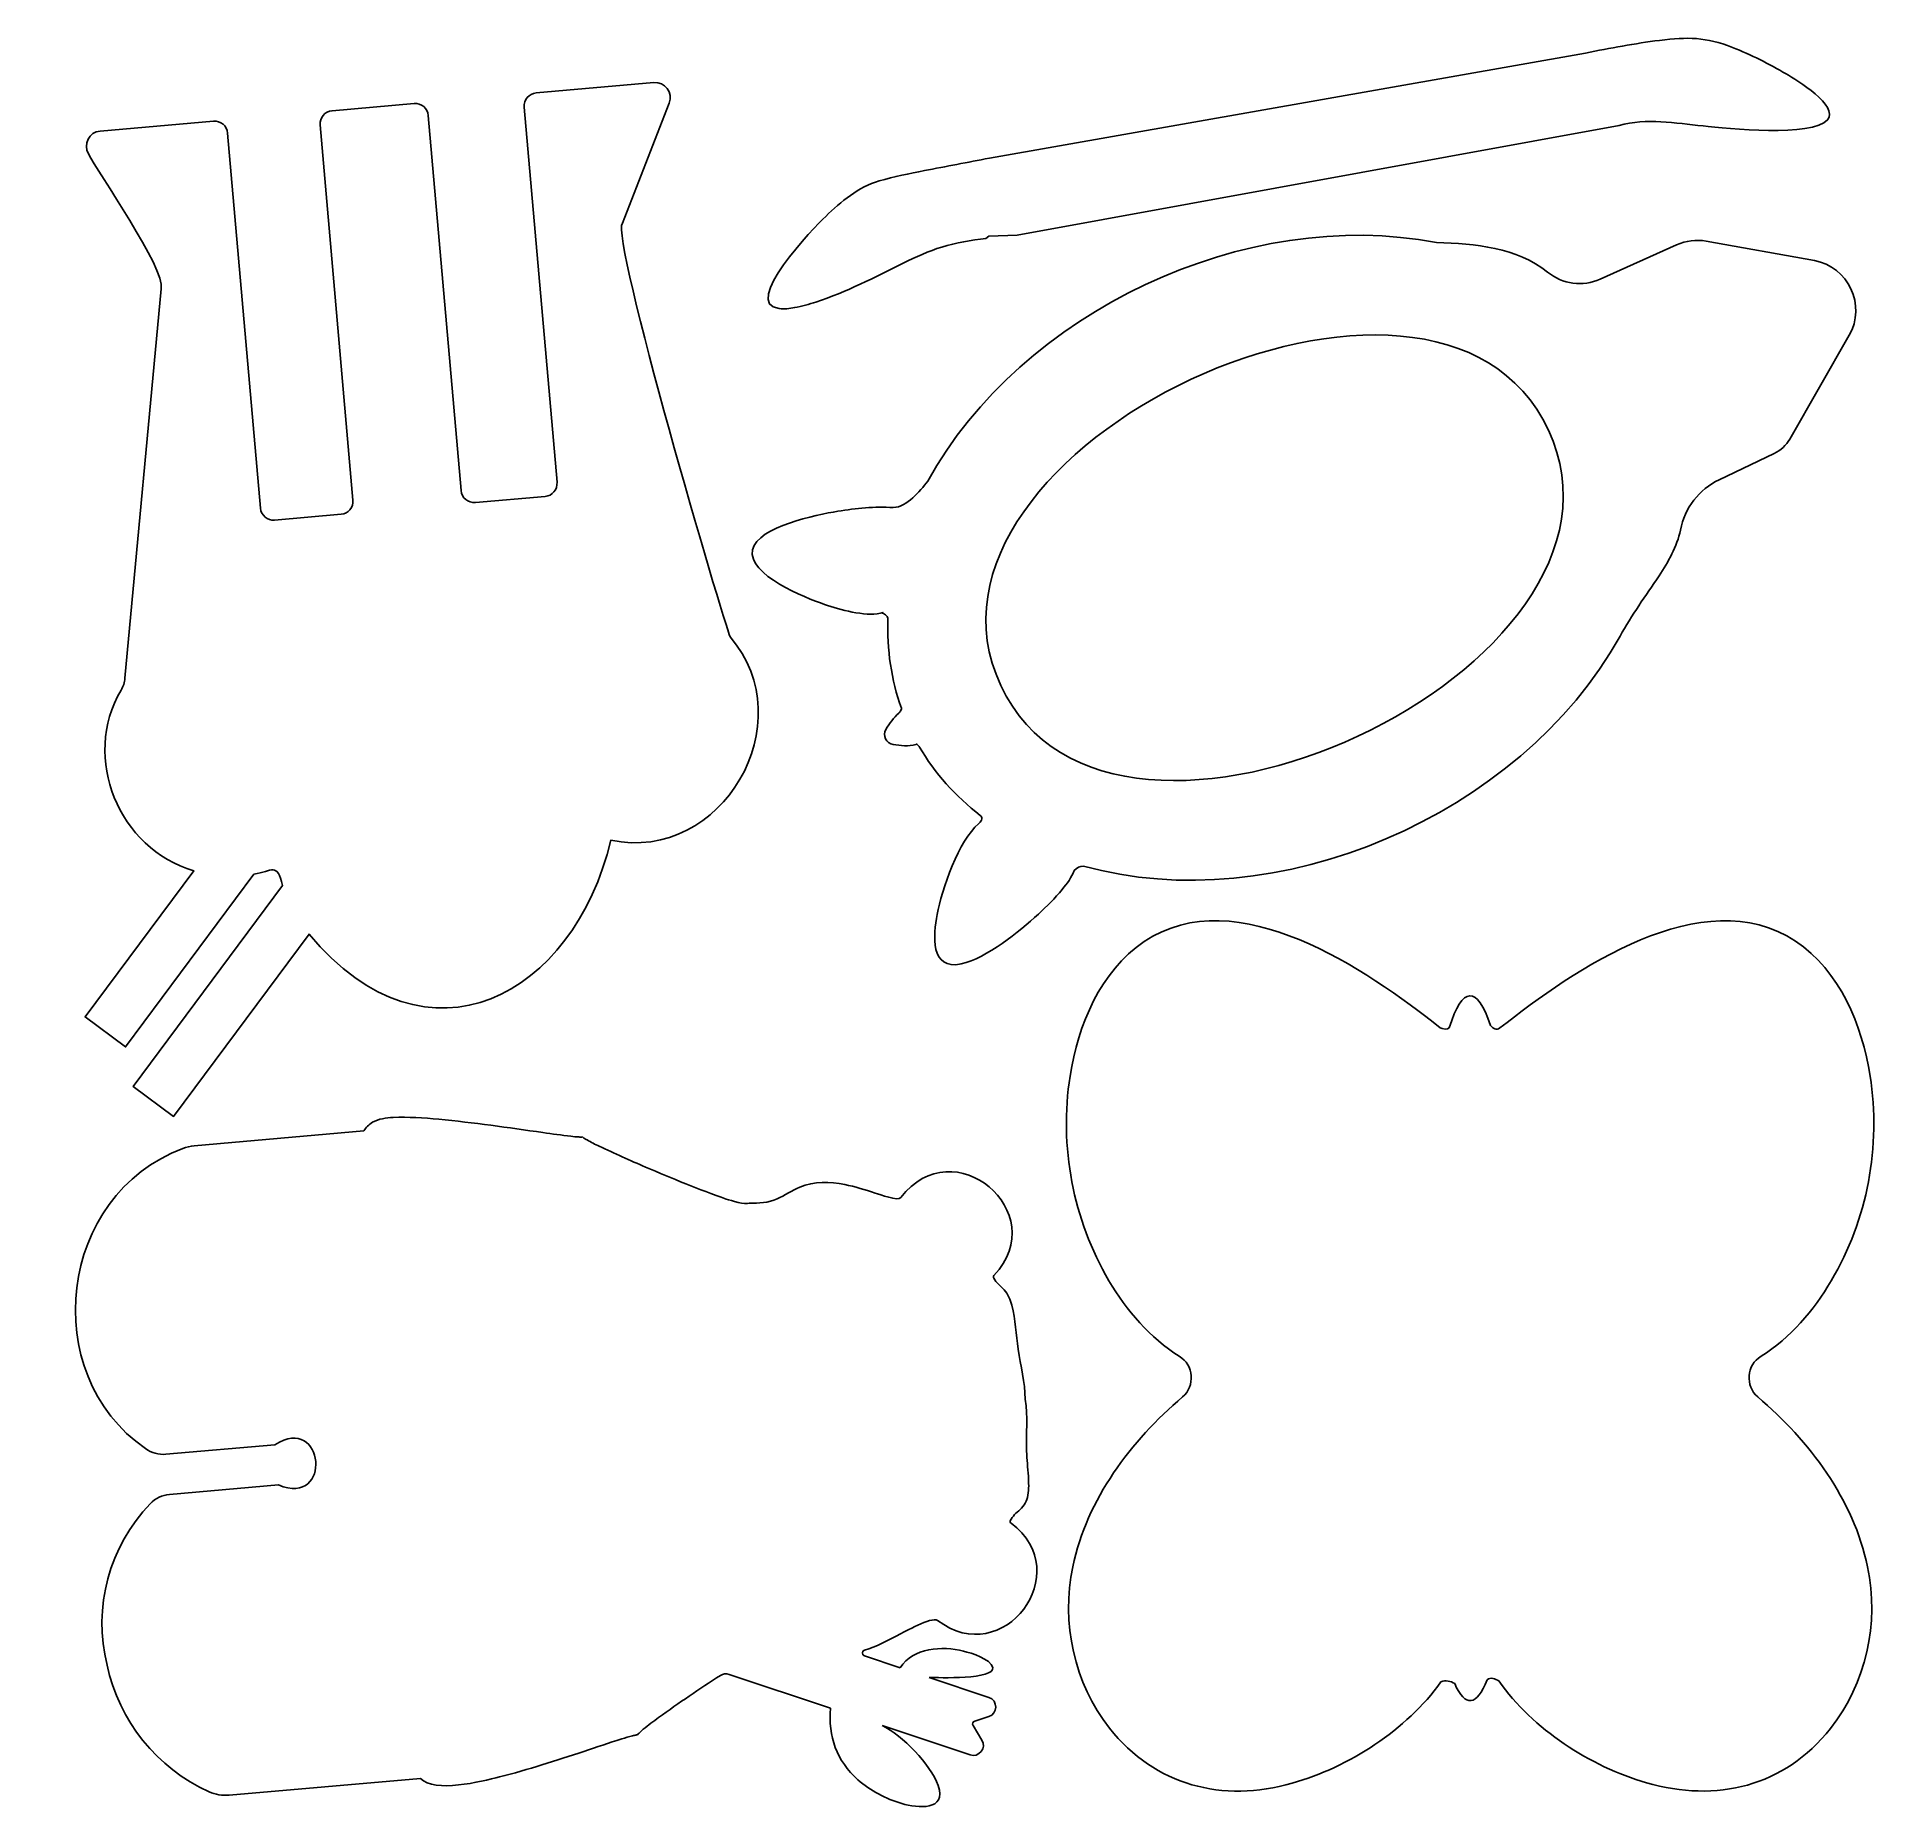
# Model space of a CAD drawing. Header units: millimetres. Extents: x 132 to 315, y 62 to 238.
import ezdxf

# ---------------------------------------------------------------- set-up
doc = ezdxf.new("R2010")
doc.units = ezdxf.units.MM
doc.header["$MEASUREMENT"] = 0
doc.layers.get('0').update_dxf_attribs({"lineweight": 0})

msp = doc.modelspace()

# ---------------------------------------------------------------- linework, layer by layer
at = {"color": 18, "lineweight": 25, "true_color": 0x000000}
for p, q in [((285.88, 236.46), (226.68, 226.02)), ((229.45, 218.38), (289.21, 229.27)), ((226.34, 218.04), (226.64, 218.28)), ((226.64, 218.28), (229.45, 218.38)), ((294.91, 217.42), (287.34, 214.01)), ((308.6, 215.85), (297.85, 217.78)), ((306.15, 198.13), (312.05, 208.44)), ((299.15, 194.09), (304.61, 196.7)), ((217.94, 171.41), (217.94, 171.41)), ((277.38, 139.66), (277.38, 139.66)), ((164.57, 129.43), (147.73, 127.96)), ((144.92, 97.32), (155.73, 98.27)), ((156.08, 94.28), (145.27, 93.34)), ((217.81, 76.12), (214.27, 77.3)), ((200.83, 75.46), (210.91, 72.1)), ((226.64, 73.17), (220.69, 75.16)), ((216.02, 70.39), (224.77, 67.47)), ((225.94, 68.94), (225.06, 70.39)), ((225.22, 70.83), (226.62, 71.27)), ((151.2, 63.47), (170.2, 65.13))]:
    msp.add_line(p, q, dxfattribs=at)
for points, knots in [([(289.21, 229.27), (291.94, 230.03), (294.78, 229.5), (297.54, 229.22), (299.95, 228.98), (308.37, 228.1), (309.9, 229.83), (311.08, 231.25), (306.83, 233.76), (305.8, 234.39), (304.09, 235.39), (302.31, 236.3), (300.46, 237.02), (297.81, 238.06), (296.01, 238.07), (293.23, 237.72), (290.76, 237.41), (288.32, 236.96), (285.88, 236.46)], [0, 0, 0, 0, 1, 1, 1, 2, 2, 2, 3, 3, 3, 4, 4, 4, 5, 5, 5, 6, 6, 6, 6]), ([(144.43, 213.06), (144.94, 214.98), (138.04, 224.73), (137.24, 226.45), (136.66, 227.36), (137.3, 228.65), (138.39, 228.72), (138.39, 228.72), (149.64, 229.7), (149.64, 229.7), (150.35, 229.77), (150.98, 229.24), (151.04, 228.52), (151.04, 228.52), (154.3, 191.26), (154.3, 191.26), (154.37, 190.55), (155, 190.02), (155.71, 190.08), (155.71, 190.08), (162.31, 190.66), (162.31, 190.66), (163.02, 190.72), (163.55, 191.35), (163.49, 192.07), (163.49, 192.07), (160.23, 229.33), (160.23, 229.33), (160.17, 230.04), (160.7, 230.67), (161.41, 230.73), (161.41, 230.73), (169.56, 231.45), (169.56, 231.45), (170.28, 231.51), (170.91, 230.98), (170.97, 230.26), (170.97, 230.26), (174.23, 193.01), (174.23, 193.01), (174.29, 192.29), (174.92, 191.76), (175.64, 191.83), (175.64, 191.83), (182.57, 192.43), (182.57, 192.43), (183.28, 192.49), (183.81, 193.12), (183.75, 193.84), (183.75, 193.84), (180.49, 231.1), (180.49, 231.1), (180.43, 231.81), (180.96, 232.44), (181.67, 232.51), (181.67, 232.51), (193.36, 233.53), (193.36, 233.53), (194.43, 233.64), (195.31, 232.5), (194.89, 231.49), (194.89, 231.49), (190.25, 219.56), (190.25, 219.56), (188.98, 218.35), (200.3, 179.94), (200.94, 178.49), (208.27, 170), (200.15, 155.99), (189.09, 158.29), (185.44, 142.92), (170.94, 134.81), (159.13, 148.97), (159.13, 148.97), (145.68, 130.87), (145.68, 130.87), (145.68, 130.87), (141.66, 133.85), (141.66, 133.85), (141.66, 133.85), (156.5, 153.8), (156.5, 153.8), (155.97, 156.14), (155.47, 155.23), (153.65, 154.91), (153.65, 154.91), (140.91, 137.77), (140.91, 137.77), (140.91, 137.77), (136.89, 140.75), (136.89, 140.75), (136.89, 140.75), (147.68, 155.26), (147.68, 155.26), (140.25, 157.46), (136.48, 166.47), (140.47, 173.2), (140.68, 173.56), (140.81, 173.97), (140.84, 174.39), (140.84, 174.39), (144.43, 213.06), (144.43, 213.06)], [0, 0, 0, 0, 1, 1, 1, 2, 2, 2, 3, 3, 3, 4, 4, 4, 5, 5, 5, 6, 6, 6, 7, 7, 7, 8, 8, 8, 9, 9, 9, 10, 10, 10, 11, 11, 11, 12, 12, 12, 13, 13, 13, 14, 14, 14, 15, 15, 15, 16, 16, 16, 17, 17, 17, 18, 18, 18, 19, 19, 19, 20, 20, 20, 21, 21, 21, 22, 22, 22, 23, 23, 23, 24, 24, 24, 25, 25, 25, 26, 26, 26, 27, 27, 27, 28, 28, 28, 29, 29, 29, 30, 30, 30, 31, 31, 31, 32, 32, 32, 33, 33, 33, 34, 34, 34, 34]), ([(226.68, 226.02), (224.53, 225.61), (222.38, 225.2), (220.24, 224.79), (218.73, 224.49), (217.22, 224.21), (215.75, 223.76), (213.66, 223.15), (211.96, 221.73), (210.43, 220.24), (209.31, 219.19), (201.93, 211.53), (205.81, 211.08), (206.32, 211.03), (206.84, 211.09), (207.34, 211.18), (208.06, 211.31), (208.77, 211.52), (209.46, 211.74), (212.47, 212.74), (215.3, 214.19), (218.13, 215.6), (219.37, 216.21), (220.64, 216.79), (221.97, 217.2), (223.39, 217.64), (224.86, 217.9), (226.34, 218.04)], [0, 0, 0, 0, 1, 1, 1, 2, 2, 2, 3, 3, 3, 4, 4, 4, 5, 5, 5, 6, 6, 6, 7, 7, 7, 8, 8, 8, 9, 9, 9, 9]), ([(282.19, 199.02), (271.2, 222.68), (216.74, 197.28), (227.81, 173.67), (238.79, 150.01), (293.26, 175.41), (282.19, 199.02)], [0, 0, 0, 0, 1, 1, 1, 2, 2, 2, 2]), ([(217.13, 191.32), (215.3, 191.46), (213.45, 191.24), (211.63, 190.96), (209.52, 190.61), (203.73, 189.48), (203.16, 187.14), (202.65, 184.65), (208.4, 182.36), (210.3, 181.72), (211.87, 181.2), (214.24, 180.5), (215.86, 180.83)], [0, 0, 0, 0, 1, 1, 1, 2, 2, 2, 3, 3, 3, 4, 4, 4, 4]), ([(289.31, 178.55), (290.43, 180.64), (291.85, 182.56), (293.17, 184.54), (294.08, 185.94), (294.97, 187.43), (295.3, 189.1)], [0, 0, 0, 0, 1, 1, 1, 2, 2, 2, 2]), ([(217.94, 171.41), (217.96, 171.34), (217.93, 171.26), (217.9, 171.2), (217.84, 171.1), (217.77, 171.01), (217.7, 170.92)], [0, 0, 0, 0, 1, 1, 1, 2, 2, 2, 2]), ([(219.43, 167.83), (219.48, 167.82), (219.52, 167.78), (219.56, 167.75), (219.62, 167.69), (219.68, 167.62), (219.74, 167.55)], [0, 0, 0, 0, 1, 1, 1, 2, 2, 2, 2]), ([(225.61, 159.91), (223.65, 158.35), (221.95, 153.38), (221.49, 150.91), (221.1, 148.89), (220.78, 145.34), (223.89, 146.01), (226.43, 146.6), (229.62, 149.2), (231.55, 150.96), (232.38, 151.73), (233.19, 152.54), (233.91, 153.41), (234.38, 153.99), (234.85, 154.6), (235.1, 155.3)], [0, 0, 0, 0, 1, 1, 1, 2, 2, 2, 3, 3, 3, 4, 4, 4, 5, 5, 5, 5]), ([(271.44, 139.68), (264.1, 145.46), (251.26, 154.36), (242.04, 148.24), (237.66, 145.25), (235.51, 139.95), (234.69, 134.87), (233.61, 127.93), (234.97, 120.61), (238.55, 114.56), (240.32, 111.61), (242.6, 108.88), (245.54, 107.05)], [0, 0, 0, 0, 1, 1, 1, 2, 2, 2, 3, 3, 3, 4, 4, 4, 4]), ([(303.3, 107.05), (306.24, 108.88), (308.52, 111.61), (310.28, 114.56), (313.87, 120.61), (315.22, 127.93), (314.14, 134.88), (313.32, 139.98), (311.15, 145.3), (306.73, 148.28), (297.51, 154.32), (284.7, 145.44), (277.38, 139.66)], [0, 0, 0, 0, 1, 1, 1, 2, 2, 2, 3, 3, 3, 4, 4, 4, 4]), ([(186.28, 128.83), (186.16, 128.81), (186.04, 128.82), (185.92, 128.83), (185.65, 128.84), (185.39, 128.87), (185.13, 128.9), (184.2, 129), (183.28, 129.14), (182.35, 129.27), (178.91, 129.75), (175.46, 130.27), (172, 130.59), (170.5, 130.72), (168.99, 130.84), (167.48, 130.77), (166.78, 130.72), (166.05, 130.64), (165.42, 130.29), (165.07, 130.08), (164.79, 129.77), (164.57, 129.43)], [0, 0, 0, 0, 1, 1, 1, 2, 2, 2, 3, 3, 3, 4, 4, 4, 5, 5, 5, 6, 6, 6, 7, 7, 7, 7]), ([(202.84, 122.26), (202.42, 122.05), (201.04, 122.53), (200.56, 122.67), (197.84, 123.6), (195.19, 124.73), (192.54, 125.84), (191, 126.51), (189.46, 127.18), (187.94, 127.91), (187.53, 128.1), (187.12, 128.31), (186.73, 128.53), (186.62, 128.59), (186.51, 128.65), (186.41, 128.72), (186.36, 128.75), (186.31, 128.78), (186.28, 128.83)], [0, 0, 0, 0, 1, 1, 1, 2, 2, 2, 3, 3, 3, 4, 4, 4, 5, 5, 5, 6, 6, 6, 6]), ([(217.9, 122.81), (217.64, 122.4), (215.78, 123.14), (215.34, 123.26), (214.34, 123.58), (213.35, 123.9), (212.32, 124.11), (210.85, 124.41), (209.27, 124.45), (207.86, 123.85), (207.07, 123.53), (206.38, 123.02), (205.6, 122.68), (204.73, 122.3), (203.77, 122.22), (202.84, 122.26)], [0, 0, 0, 0, 1, 1, 1, 2, 2, 2, 3, 3, 3, 4, 4, 4, 5, 5, 5, 5]), ([(230.23, 102.78), (230.25, 104.47), (229.78, 106.1), (229.54, 107.76), (229.31, 109.21), (229.26, 110.69), (228.92, 112.12), (228.77, 112.67), (228.53, 113.22), (228.14, 113.65), (227.79, 114.03), (227.38, 114.36), (227.11, 114.81)], [0, 0, 0, 0, 1, 1, 1, 2, 2, 2, 3, 3, 3, 4, 4, 4, 4]), ([(228.76, 90.72), (228.96, 91.19), (229.37, 91.5), (229.73, 91.83), (230.15, 92.19), (230.42, 92.7), (230.51, 93.25), (230.62, 93.87), (230.58, 94.51), (230.55, 95.14), (230.49, 95.97), (230.41, 96.81), (230.38, 97.64), (230.27, 99.35), (230.55, 101.08), (230.23, 102.78)], [0, 0, 0, 0, 1, 1, 1, 2, 2, 2, 3, 3, 3, 4, 4, 4, 5, 5, 5, 5]), ([(245.86, 103.02), (240.73, 98.62), (236.36, 92.89), (234.96, 86.16), (233.79, 80.62), (235.08, 74.59), (238.61, 70.13), (243.14, 64.39), (249.83, 62.7), (256.75, 64.66), (262.39, 66.26), (268.1, 69.93), (271.52, 74.73)], [0, 0, 0, 0, 1, 1, 1, 2, 2, 2, 3, 3, 3, 4, 4, 4, 4]), ([(277.26, 74.81), (280.65, 70.01), (286.31, 66.34), (291.92, 64.71), (298.87, 62.69), (305.61, 64.32), (310.19, 70.09), (313.74, 74.54), (315.04, 80.58), (313.88, 86.13), (312.49, 92.87), (308.11, 98.61), (302.98, 103.02)], [0, 0, 0, 0, 1, 1, 1, 2, 2, 2, 3, 3, 3, 4, 4, 4, 4]), ([(214.29, 77.88), (215.45, 78.2), (216.5, 78.79), (217.57, 79.34), (218.32, 79.7), (220.86, 81.21), (221.54, 80.83)], [0, 0, 0, 0, 1, 1, 1, 2, 2, 2, 2]), ([(220.69, 75.16), (221.58, 75.15), (227.25, 74.91), (227.03, 76.16), (226.8, 76.97), (224.89, 77.59), (224.12, 77.77), (221.96, 78.29), (219.14, 78.17), (217.81, 76.12)], [0, 0, 0, 0, 1, 1, 1, 2, 2, 2, 3, 3, 3, 3]), ([(191.73, 69.45), (191.77, 69.52), (191.83, 69.58), (191.89, 69.64), (192.02, 69.77), (192.17, 69.89), (192.31, 70.01), (192.81, 70.42), (193.32, 70.8), (193.84, 71.18), (195.84, 72.64), (197.9, 74.02), (199.97, 75.36)], [0, 0, 0, 0, 1, 1, 1, 2, 2, 2, 3, 3, 3, 4, 4, 4, 4]), ([(210.91, 72.1), (210.65, 69.35), (211.53, 66.85), (213.62, 65.01), (214.87, 63.91), (216.39, 63.11), (217.99, 62.64), (219.54, 62.18), (222.49, 61.89), (221.6, 64.42), (220.81, 66.54), (218.06, 69.4), (216.02, 70.39)], [0, 0, 0, 0, 1, 1, 1, 2, 2, 2, 3, 3, 3, 4, 4, 4, 4]), ([(170.2, 65.13), (171.58, 63.64), (176.22, 64.84), (178.04, 65.28), (180.87, 66), (183.65, 66.91), (186.42, 67.82), (187.67, 68.24), (188.91, 68.66), (190.17, 69.05), (190.53, 69.16), (190.89, 69.28), (191.25, 69.37), (191.36, 69.4), (191.47, 69.42), (191.57, 69.44), (191.63, 69.45), (191.68, 69.46), (191.73, 69.45)], [0, 0, 0, 0, 1, 1, 1, 2, 2, 2, 3, 3, 3, 4, 4, 4, 5, 5, 5, 6, 6, 6, 6])]:
    msp.add_open_spline(points, degree=3, knots=knots, dxfattribs=at)
for points in [[(271.08, 217.64), (252.18, 221.3), (229.79, 210.78), (220.57, 193.94)], [(297.85, 217.78), (296.86, 217.96), (295.84, 217.84), (294.91, 217.42)], [(282.11, 214.71), (279.05, 217.18), (274.88, 217.53), (271.08, 217.64)], [(282.11, 214.71), (283.58, 213.5), (285.6, 213.23), (287.34, 214.01)], [(312.05, 208.44), (313.79, 211.36), (311.93, 215.3), (308.6, 215.85)], [(304.61, 196.7), (305.26, 197.01), (305.79, 197.51), (306.15, 198.13)], [(220.57, 193.94), (219.72, 192.92), (218.55, 191.41), (217.13, 191.32)], [(299.15, 194.09), (297.15, 193.14), (295.71, 191.28), (295.3, 189.1)], [(216.12, 180.91), (216.04, 180.91), (215.95, 180.89), (215.86, 180.83)], [(215.96, 180.86), (216.01, 180.87), (216.07, 180.89), (216.12, 180.91)], [(215.96, 180.86), (216.19, 180.87), (216.59, 180.57), (216.61, 180.34)], [(216.61, 180.34), (216.49, 177.22), (216.94, 174.22), (217.94, 171.41)], [(236.02, 155.73), (255.03, 150.41), (279.32, 160.64), (289.31, 178.55)], [(217.7, 170.92), (217.16, 170.48), (216.77, 169.89), (216.41, 169.3)], [(216.41, 169.3), (216.06, 168.71), (216.44, 167.9), (217.12, 167.8)], [(217.12, 167.8), (217.86, 167.7), (218.65, 167.59), (219.38, 167.81)], [(219.43, 167.83), (219.41, 167.83), (219.4, 167.83), (219.38, 167.81)], [(219.74, 167.55), (221.26, 164.97), (223.29, 162.67), (225.78, 160.75)], [(225.82, 160.72), (226.1, 160.48), (225.78, 160.12), (225.61, 159.91)], [(225.82, 160.72), (225.81, 160.73), (225.8, 160.74), (225.78, 160.75)], [(235.1, 155.3), (235.35, 155.54), (235.67, 155.74), (236.02, 155.73)], [(276.43, 139.91), (275.12, 143.91), (273.63, 143.83), (272.34, 139.68)], [(272.34, 139.68), (272.21, 139.4), (271.66, 139.61), (271.44, 139.68)], [(277.38, 139.66), (277.02, 139.36), (276.68, 139.61), (276.43, 139.91)], [(227.13, 115.06), (233.01, 121.35), (223.07, 129.68), (217.9, 122.81)], [(146.59, 127.68), (134.24, 123.08), (132.1, 105.36), (142.89, 97.88)], [(147.73, 127.96), (147.34, 127.92), (146.96, 127.83), (146.59, 127.68)], [(227.13, 115.06), (227.07, 114.99), (227.06, 114.89), (227.11, 114.81)], [(245.86, 103.02), (247.14, 104.08), (246.97, 106.21), (245.54, 107.05)], [(303.3, 107.05), (301.86, 106.21), (301.7, 104.08), (302.98, 103.02)], [(156.08, 94.28), (161.5, 92.03), (160.67, 101.42), (155.73, 98.27)], [(142.89, 97.88), (143.48, 97.46), (144.2, 97.26), (144.92, 97.32)], [(143.37, 92.43), (139.27, 88.18), (137.65, 82.11), (139.07, 76.38)], [(145.27, 93.34), (144.55, 93.27), (143.87, 92.95), (143.37, 92.43)], [(221.54, 80.83), (228.03, 75.82), (235.41, 85.6), (228.83, 90.48)], [(228.76, 90.72), (228.72, 90.64), (228.75, 90.53), (228.83, 90.48)], [(214.29, 77.88), (214, 77.81), (213.99, 77.39), (214.27, 77.3)], [(139.07, 76.38), (140.26, 70.82), (144.02, 66.16), (149.2, 63.81)], [(200.83, 75.46), (200.54, 75.56), (200.23, 75.52), (199.97, 75.36)], [(276.11, 74.91), (276.43, 75.25), (276.92, 75), (277.26, 74.81)], [(271.52, 74.73), (271.99, 74.9), (272.47, 74.81), (272.88, 74.55)], [(272.88, 74.55), (273.93, 72.17), (275.07, 72.3), (276.11, 74.91)], [(226.62, 71.27), (227.53, 71.52), (227.54, 72.9), (226.64, 73.17)], [(225.22, 70.83), (225.04, 70.78), (224.96, 70.55), (225.06, 70.39)], [(224.77, 67.47), (225.62, 67.15), (226.44, 68.18), (225.94, 68.94)], [(149.2, 63.81), (149.82, 63.52), (150.51, 63.41), (151.2, 63.47)]]:
    msp.add_open_spline(points, degree=3, dxfattribs=at)

doc.saveas('drawing.dxf')
